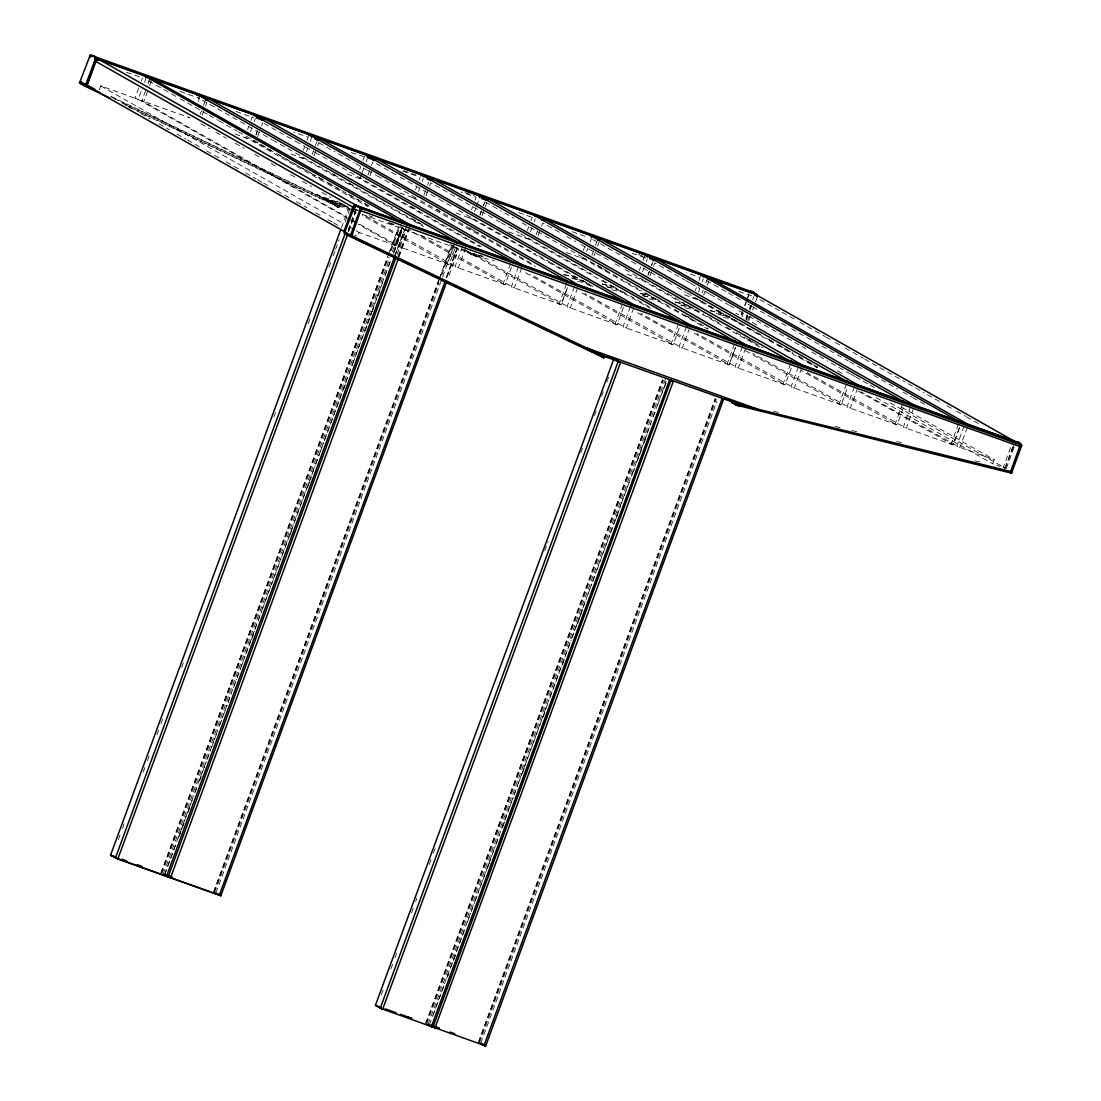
<?xml version="1.0" encoding="UTF-8"?>
<svg xmlns="http://www.w3.org/2000/svg" width="1101" height="1101" viewBox="0 0 1101 1101"><rect width="100%" height="100%" fill="white"/><g stroke="black" fill="none" stroke-linecap="round" stroke-linejoin="round"><path stroke-width="0.75" stroke-dasharray="5 3.75" d="M467.347 251.812L471.366 254.868M483.133 256.519L471.558 253.395L471.187 254.785L494.404 260.772M99.269 89.938L100.755 85.906L138.217 99.42L349.072 219.044M138.726 88.052L135.01 98.154L138.217 99.42L141.933 89.319M141.3 81.061L142.442 77.951M144.506 82.327L145.649 79.217M145.552 90.612L141.836 100.728L346.705 216.952M148.126 83.621L149.213 80.469M147.617 91.232L143.901 101.347L141.781 100.686L190.101 117.89M149.626 85.795L151.332 81.13M198.208 101.54L199.35 98.429A2.876 2.794 -60.4 0 0 199.529 97.328M200.121 114.545L201.552 110.651M203.561 105.214L204.745 101.994M202.185 115.165L203.616 111.27M205.626 105.834L206.809 102.613M247.56 129.629L248.702 126.519M250.987 120.312L252.212 116.995M250.56 131.459L251.909 127.799M254.193 121.578L255.349 118.468M256.065 134.542L257.207 131.432M255.969 135.024L257.551 130.689M257.62 136.758L259.616 131.308M261.625 125.872L262.809 122.651M303.353 150.231L304.702 146.557M306.986 140.35L308.129 137.24L293.733 132.079M306.56 151.498L307.619 148.607M310.193 141.616L311.349 138.506M312.12 154.622L313.551 150.727M315.492 145.249L316.744 142.07M314.019 155.681L315.615 151.346M317.611 145.91L318.808 142.69M359.559 169.705L360.701 166.595M362.986 160.374L364.28 156.879M341.393 227.797L348.508 208.406L349.705 208.777M361.623 174.082L359.903 178.747L479.541 246.624M362.188 172.527L363.619 168.646M366.193 161.654L367.335 158.544M345.095 221.81L349.829 208.901M118.316 839.719L120.105 834.847M122.459 828.461L124.234 823.631M143.171 772.159L144.947 767.328M147.41 760.653L149.186 755.823M156.906 734.849L158.682 730.018M160.939 723.894L162.714 719.063M181.651 667.578L183.427 662.747M273.805 417.114L275.773 411.774M308.225 323.57L310 318.739M328.993 267.13L330.823 262.162M333.149 255.831L334.965 250.89M335.516 249.39L339.108 239.633M367.954 175.1L369.551 170.765M371.56 165.329L372.744 162.108M348.067 230.054L356.008 208.488M348.398 231.348L355.513 211.998M348.687 231.513L355.802 212.163L355.017 211.874L355.802 212.163M370.019 175.72L371.615 171.384M356.118 230.783L359.105 232.476L357.619 236.509L354.632 234.816M160.856 873.093L388.158 255.308M388.722 253.767L398.81 226.352M161.145 873.258L387.855 257.07M390.208 250.698L399.099 226.503M161.943 873.575L388.653 257.4M391.006 251.014L400.805 224.521M163.265 874.043L389.947 257.937M392.328 251.496L401.755 227.412M415.559 189.744L416.701 186.633M418.986 180.413L420.128 177.302M401.796 228.031L395.452 245.399L401.782 228.292M164.586 874.511L390.759 259.767M393.635 251.964L402.539 227.756M164.806 874.511L176.091 843.861M178.431 837.503L192.703 798.707M195.001 792.459L196.859 787.421M199.143 781.201L202.199 772.902M202.79 771.292L206.355 761.603M207.428 758.672L210.497 750.318M211.571 747.414L217.626 730.968M219.856 724.885L222.966 716.448M223.558 714.838L227.123 705.163M228.155 702.369L231.279 693.864M233.481 687.891L236.619 679.358M237.21 677.748L240.761 668.059M241.367 666.449L244.917 656.774M245.908 654.104L257.386 622.905M257.978 621.294L261.543 611.619M262.478 609.046L280.824 559.184M281.718 556.776L315.161 465.861M315.753 464.264L319.304 454.603M320.281 451.947L323.446 443.345M324.437 440.661L348.315 375.771M348.907 374.161L352.458 364.514M353.049 362.903L357.784 350.035M358.857 347.104L367.252 324.286M367.844 322.676L371.395 313.028M371.918 311.624L382.639 282.462M384.965 276.145L387.965 267.983M388.557 266.373L390.924 259.932M393.869 251.95L402.773 227.756M179.312 836.058L181.72 829.507M182.312 827.897L184.679 821.442M188.243 811.767L190.019 806.937M200.024 779.756L201.208 776.535M251.523 639.777L254.703 631.134M289.99 535.21L291.779 530.379M307.757 486.945L311.308 477.297M343.718 389.204L346.815 380.767M365.174 330.892L367.541 324.451M368.133 322.841L371.684 313.193M372.193 311.789L374.574 305.335M378.138 295.66L379.914 290.829M393.566 253.725L403.049 227.921M394.777 255.239L404.7 229.586L395.066 255.404M418.559 191.574L419.908 187.899M422.192 181.693L423.335 178.582M395.287 255.404L404.783 229.6L399.911 226.82M406.489 226.434L399.044 246.638L399.691 246.941L449.153 264.612L455.497 247.243M397.2 254.262L406.104 230.068L408.512 231.017L403.764 228.457M397.929 256.34L407.714 230.659M398.727 256.657L408.223 230.852M399.044 256.753L409.696 227.701M423.954 195.138L425.55 190.803M427.67 185.037L428.743 182.147M426.018 195.758L427.615 191.423M429.61 185.986L430.794 182.766L439.602 187.803M213.566 891.948L438.501 280.604M439.065 279.076L451.52 245.206M213.855 892.113L451.809 245.372M214.654 892.429L438.996 282.682M441.928 274.713L452.607 245.688L457.493 248.468L446.813 277.48M454.493 243.734L447.061 263.937L448.754 264.515L362.38 215.356M215.975 892.911L442.093 278.333M442.657 276.805L453.929 246.156L458.8 248.922L448.121 277.961M446.29 277.328L456.97 248.303L458.277 248.812M446.579 277.493L457.204 248.386L458.539 248.895M471.558 209.782L472.701 206.671M475.068 200.231L476.169 197.244L461.195 192.001M474.559 211.612L475.907 207.938M476.678 205.832L479.334 198.62M462.489 246.473L455.043 266.676L505.153 284.65L407.92 229.448M465.695 247.739L458.264 267.956L362.339 214.076M480.064 214.681L481.206 211.571M483.49 205.364L484.633 202.254M479.953 215.177L481.55 210.841M483.545 205.405L484.743 202.185M482.018 215.796L483.614 211.461M485.211 207.126L486.793 202.804M510.492 263.772L503.061 283.975L505.139 284.65M511.497 267.268L505.111 284.595M527.351 230.37L528.7 226.71M530.985 220.489L532.32 217.447M530.558 231.65L531.907 227.976M534.191 221.755L535.334 218.659M518.488 266.511L511.401 286.893L561.152 304.688L567.469 287.581M521.695 267.777L514.263 287.994L418.339 234.114M536.063 234.719L537.549 230.88M538.017 235.834L539.614 231.499M541.609 226.049L542.793 222.829L560.753 233.068M566.492 283.81L559.06 304.014L561.138 304.688L567.497 287.306M583.351 250.409L584.7 246.748M586.558 251.689L587.906 248.014M590.191 241.793L591.333 238.683M574.488 286.549L567.043 306.752L617.138 324.726L522.906 271.231M577.695 287.815L570.249 308.019L472.838 253.313M591.953 255.253L593.549 250.918M595.545 245.482L596.728 242.261M594.017 255.859L595.613 251.537M597.609 246.087L599.329 241.422M622.492 303.848L615.06 324.052L617.138 324.726M623.483 307.344L617.111 324.671M639.351 270.447L640.686 266.786M642.984 260.565L644.168 257.359M642.557 271.713L643.906 268.052M646.191 261.832L647.333 258.721M630.474 306.587L623.042 326.791L623.689 327.08L673.151 344.764L679.482 327.382M633.694 307.853L626.249 328.057L530.324 274.19M381.359 994.781L384.332 986.689M390.827 969.045L392.644 964.118M394.97 957.787L396.745 952.957M411.54 912.743L413.412 907.664M415.683 901.471L416.866 898.265M429.307 864.478L431.083 859.647M433.45 853.206L435.225 848.389M544.734 550.748L548.119 541.554M580.75 452.841L582.525 448.011M594.444 415.614L596.233 410.783M601.518 396.401L603.334 391.474M606.857 381.882L608.66 376.996M648.049 274.796L649.205 271.686M647.952 275.291L649.549 270.956M650.017 275.897L651.599 271.575M653.609 266.125L654.792 262.905L684.726 279.943M678.491 323.887L671.046 344.09L672.752 344.668L580.392 292.109M425.674 1023.324L662.444 379.804M695.337 290.485L696.41 287.595M698.984 280.604L700.126 277.493L686.68 272.69M425.963 1023.49L662.733 379.969M426.761 1023.806L663.531 380.285M428.083 1024.288L666.022 377.492M698.557 291.751L699.617 288.875M702.19 281.87L703.333 278.759M429.404 1024.756L666.174 381.194M686.474 326.625L679.042 346.829L729.137 364.803L634.905 311.294M433.175 1015.094L444.46 984.418M446.8 978.087L449.8 969.912M450.392 968.302L465.228 927.978M467.512 921.785L470.567 913.458M471.173 911.848L474.724 902.173M475.205 900.866L478.88 890.874M479.94 887.998L491.349 857.005M491.941 855.394L495.491 845.719M496.097 844.109L499.648 834.434M501.85 828.475L509.144 808.629M509.735 807.005L513.3 797.33M514.277 794.688L517.456 786.045M518.42 783.417L529.911 752.176M530.503 750.565L548.009 702.975M549.784 698.158L571.102 640.231M572.052 637.658L575.245 628.974M575.837 627.364L582.346 609.665M582.938 608.055L586.489 598.407M588.264 593.577L591.815 583.929M592.82 581.218L595.958 572.671M596.976 569.919L609.582 535.664M610.615 532.829L620.826 505.098M621.418 503.487L630.295 479.348M631.382 476.375L634.437 468.09M636.722 461.87L639.764 453.612M640.287 452.194L643.906 442.354M644.443 440.895L651.008 423.045M653.347 416.701L655.15 411.788M657.503 405.416L660.476 397.31M661.054 395.741L666.394 381.221M447.722 976.518L448.905 973.298M453.653 960.389L455.429 955.558M488.073 866.845L489.849 862.014M502.909 826.534L505.276 820.08M522.493 773.301L525.81 764.273M543.261 716.861L545.036 712.017M562.515 664.536L564.29 659.705M577.681 623.317L579.456 618.473M580.268 616.271L582.044 611.44M616.243 518.475L619.34 510.08M633.543 471.476L634.726 468.255M637.603 460.411L638.869 456.998M639.461 455.387L641.236 450.557M643.548 444.281L647.099 434.606M664.316 387.841L666.091 382.983M702.177 293.059L703.236 290.169M705.81 283.163L706.897 280.026M689.694 327.892L682.248 348.095L584.837 293.389M703.704 295.109L705.012 291.559M707.296 285.338L709.016 280.672M741.262 314.858L742.404 311.734M744.689 305.514L749.286 293.045M741.537 315.024L742.693 311.9M744.978 305.665L746.134 302.555M746.698 301L748.997 294.765M742.074 316.703L743.203 313.606M734.491 343.925L727.045 364.128L729.137 364.803M478.385 1042.193L715.155 398.658M478.674 1042.358L715.444 398.823M479.472 1042.675L716.242 399.14M745.886 318.272L747.125 314.9M749.354 308.831L750.469 305.803M752.699 299.733L753.813 296.706M745.57 321.065L747.29 316.386M750.153 308.597L751.295 305.486M746.423 319.675L747.634 316.386M749.864 310.317L751.611 305.569M480.793 1043.142L716.971 401.218M747.813 319.951L748.955 316.868M748.597 320.886L751.075 314.143M752.561 310.097L753.676 307.069M755.534 302.018L757.02 297.972M742.473 346.664L735.041 366.867L735.688 367.156L785.151 384.841L791.481 367.459M745.694 347.93L738.248 368.133L640.837 313.427M790.49 363.963L783.045 384.166L784.752 384.744L690.905 331.332M798.473 366.702L791.041 386.905L841.15 404.879M801.679 367.968L794.248 388.171L696.823 333.452M846.49 383.988L839.045 404.205L841.164 404.865L847.481 387.497M854.472 386.726L847.041 406.943L847.674 407.232L897.15 424.917L903.481 407.535M857.679 388.006L850.247 408.21L752.823 353.49M902.476 404.026L895.044 424.243L896.737 424.807L801.404 370.569M910.472 406.764L903.398 427.147L953.149 444.955L959.453 427.835M913.679 408.044L906.247 428.248L807.336 372.689M958.476 424.064L951.044 444.281L953.163 444.942M959.48 427.573L953.108 444.9L857.404 390.594M964.159 425.977L956.728 446.194L994.203 459.723L992.703 463.769L1000.245 466.452M967.38 427.257L959.934 447.46L861.023 391.901M1004.497 467.966L1003.245 467.54L1012.177 443.276M1004.924 468.214L1012.961 446.373M1005.213 468.365L1013.746 445.244M1012.067 450.006L1013.732 445.451M1006.314 468.475L1014.282 446.841M364.362 156.686L349.196 151.924M335.695 203.933L335.144 205.268C338.516 209.809 341.723 206.644 337.69 205.323M254.661 140.983L253.794 140.749L258.322 143.336M395.465 245.399L359.105 232.476M702.507 301.963L699.465 300.229L700.346 300.463M468.943 252.679L467.113 252.473L469.232 252.748M563.726 274.534L578.713 278.223M601.999 283.962L613.642 286.824M640.163 293.361L651.792 296.224M675.037 301.949L686.859 304.853M709.911 310.537L723.206 313.813M564.015 274.686L577.323 277.975M602.288 284.113L613.931 286.989M640.562 293.54L648.874 295.591M675.505 302.156L687.148 305.018M710.448 310.757L723.756 314.033M472.054 253.423L475.371 254.248M571.708 277.975L580.007 280.012M606.582 286.563L618.212 289.425M643.122 295.563L653.086 298.013M681.326 304.963L692.942 307.826M716.2 313.565L729.481 316.827M572.506 278.443L584.149 281.305M607.449 287.044L617.716 289.673M642.392 295.66L655.99 299.1M680.666 305.087L694.263 308.528M718.939 314.514L729.206 317.129M577.447 281.223L589.076 284.086M612.321 289.824L623.95 292.687M648.861 298.811L660.49 301.688M685.4 307.812L697.029 310.675M723.605 317.226L735.22 320.088M773.631 411.237L780.416 412.916M835.191 426.404L841.866 428.041M851.83 430.505L858.491 432.142M896.668 441.542L903.426 443.208M974.977 460.837L981.624 462.475M482.582 256.368L472.026 253.657L361.802 214.241M699.52 300.27L700.649 300.559M475.88 254.73L476.127 256.272L471.489 254.923M477.366 255.06L476.045 254.716M348.508 208.406L349.334 208.653M473.719 254.125L472.109 253.684M474.93 254.482L471.847 253.533M338.2 205.557L349.857 209.947M254.964 141.093L253.836 140.804M402.044 227.508L400.668 227.054M393.36 244.725L395.452 245.399L358.045 224.136M1003.245 467.54L1004.181 467.856M403.764 170.614L416.426 175.087M464.994 192.469L474.063 195.772M638.47 254.537L643.328 256.34M126.45 72.226L140.956 77.414M180.137 91.438L196.143 97.163M236.137 111.476L253.216 117.587M402.526 171.013L418.641 176.779M518.681 212.576L532.127 217.379M572.121 231.692L588.127 237.417M632.18 253.189L645.296 257.895M738.881 291.366L752.327 296.169M235.105 133.978L247.904 138.671L367.541 206.548M291.104 154.016L303.904 158.709L423.541 226.586M347.09 174.054L359.903 178.747L356.696 177.481M399.897 192.936L414.086 198.029M455.897 212.975L471.902 218.824L593.026 287.54M508.69 231.871L527.902 238.862L650.526 308.431M566.286 252.473L583.902 258.9L708.012 329.323M627.088 274.232L639.901 278.938L636.695 277.672M684.684 294.848L695.901 298.977L817.025 367.693M315.891 194.382L344.434 204.607M321.877 197.285L345.246 205.749M354.288 208.984L358.155 210.36M348.301 207.126L321.341 197.478L356.008 210.608M354.646 209.396L358.513 210.786M389.382 222.966L394.103 224.659M353.022 210.043L331.993 202.089M369.083 215.796L372.372 216.938M388.364 222.691L394.378 224.824M450.048 244.766L456.254 246.982M462.282 249.143L467.099 250.877M351.467 210.511L360.233 213.69M644.126 257.455L645.392 257.923M252.129 117.201L253.065 117.546M692.68 297.71L695.901 298.977M580.695 257.634L583.902 258.9M524.695 237.596L527.902 238.862M468.696 217.558L471.902 218.824M412.696 197.519L535.54 266.662M300.697 157.443L303.904 158.709M244.697 137.405L247.904 138.671M188.698 117.367L189.716 117.738M402.264 247.918L358.678 223.737M339.796 206.286L111.449 97.136M337.057 206.616L339.163 207.538M197.588 97.7L199.322 98.416L197.533 97.672M407.962 230.756L405.251 229.848L406.104 230.068M414.526 198.208L415.903 198.786M471.985 253.643L468.324 251.565M339.218 207.594L136.304 110.637M340.181 206.479L328.607 200.974M400.902 227.15L404.879 229.38M326.502 199.942L327.465 200.396L322.662 197.657M324.946 199.198L326.116 199.763M333.452 203.286L335.777 204.401M337.415 205.185L336.796 206.479M326.391 199.914L328.745 201.043A149.695 2.257 25.8 0 0 332.351 202.763M110.912 96.42L331.704 201.951M316.18 194.547L322.166 197.423M321.63 197.643L340.223 206.493M125.913 105.159L331.071 203.245M128.556 106.935L134.749 109.894M320.226 196.487L321.464 197.079M327.905 200.134L330.328 201.304M332.172 202.185L334.36 203.245M331.36 203.382L332.516 203.933M334.676 203.396L335.488 203.809M332.777 204.07L334.855 205.103M335.777 203.974L331.126 201.676L330.506 202.969L334.979 205.171M759.979 299.651L780.953 311.555M782.15 312.23L795.899 320.033M799.89 322.29L825.021 336.548M825.819 337.002L831.792 340.402M835.37 342.425L839.802 344.943M845.251 348.026L863.459 358.362M864.698 359.064L904.843 381.841M908.064 383.657L924.069 392.74M927.496 394.695L941.809 402.801M946.943 405.719L951.429 408.265M956.59 411.196L965.453 416.219M966.375 416.756L980.234 424.614M706.292 280.438L727.266 292.343M728.463 293.017L742.212 300.821M747.675 303.917L752.107 306.436M752.685 306.766L771.333 317.336M772.118 317.79L778.104 321.189M781.682 323.212L789.073 327.41M791.564 328.814L848.389 361.059M849.669 361.789L863.335 369.537M873.809 375.482L897.742 389.052M902.889 391.984L911.766 397.007M912.688 397.544L926.547 405.402M685.772 280.535L690.203 283.053M690.699 283.329L699.672 288.421M704.984 291.435L709.416 293.953M710.145 294.352L728.642 304.853M729.578 305.39L735.564 308.775M738.977 310.716L747.854 315.753M749.024 316.414L805.849 348.659M811.822 352.045L827.677 361.045M831.269 363.082L849.848 373.624M850.715 374.106L855.202 376.652M855.766 376.969L861.67 380.327M863.156 381.166L869.061 384.524M870.148 385.13L876.135 388.529M735.84 313.152L738.826 314.845M752.272 322.469L756.745 325.015M837.393 370.762L841.866 373.308M901.609 407.191L994.203 459.723M890.158 402.828L1005.309 468.145M876.231 397.681L992.703 463.769M592.82 239.523L622.739 256.505M623.854 257.139L637.699 264.983M643.067 268.038L666.724 281.457M667.605 281.952L673.578 285.352M677.074 287.333L685.937 292.357M687.038 292.99L746.547 326.749M749.85 328.621L761.809 335.406M769.282 339.645L793.215 353.215M798.28 356.091L802.725 358.609M808.175 361.706L817.506 367.005M708.493 305.362L721.953 313.001M727.926 316.386L741.386 324.024M747.373 327.424L754.846 331.662M756.346 332.516L760.832 335.062M766.819 338.447L772.792 341.847M778.779 345.232L792.238 352.87M798.211 356.27L817.658 367.294M749.01 339.603L753.497 342.15M566.74 236.467L575.713 241.559M581.163 244.656L611.606 261.914M615.156 263.937L621.074 267.295M625.065 269.552L643.245 279.874M644.498 280.59L684.643 303.353M687.864 305.183L703.856 314.253M707.31 316.221L721.595 324.313M726.743 327.245L731.229 329.791M736.376 332.708L745.239 337.732M746.189 338.268L762.979 347.806M641.388 279.792L762.525 348.508M597.306 265.258L601.793 267.804M603.293 268.658L606.279 270.351M687.024 316.166L691.511 318.712M485.252 201.965L501.505 211.199M504.753 213.044L513.727 218.122M522.204 222.939L562.116 245.578M563.079 246.129L581.342 256.478M582.525 257.152L622.726 279.957M625.891 281.76L641.938 290.87M645.324 292.783L654.297 297.876M655.246 298.412L659.678 300.931M664.77 303.807L669.257 306.353M674.459 309.312L683.336 314.349M684.203 314.845L708.136 328.415M745.405 350.531L841.109 404.824M442.781 189.606L500.212 222.182M501.106 222.691L519.424 233.082M520.539 233.729L592.324 274.438M602.784 280.383L611.757 285.476M612.555 285.916L621.418 290.953M622.23 291.407L636.199 299.334M637.176 299.899L650.98 307.729M582.512 280.328L586.998 282.874M376.308 163.636L396.91 175.307M400.241 177.206L438.294 198.799M439.12 199.267L453.075 207.181M458.566 210.291L535.857 254.138M538.816 255.817L549.784 262.038M550.638 262.533L593.508 286.852M436.78 209.396L439.781 211.089M469.687 228.058L478.66 233.151M318.822 142.745L334.993 151.924M338.255 153.768L354.205 162.824M355.692 163.664L366.674 169.898M367.514 170.366L376.391 175.403M377.134 175.83L395.603 186.303M396.58 186.867L417.513 198.744M420.733 200.561L487.798 238.614M488.734 239.137L534.549 265.135M410.701 206.327L416.673 209.713M264.212 123.491L295.261 141.107M295.715 141.368L304.688 146.461M305.61 146.983L314.473 152.007M315.161 152.406L333.686 162.907M334.608 163.43L425.826 215.177M426.816 215.741L469.687 240.073M470.678 240.637L481.509 246.775M332.268 173.559L335.255 175.252M348.714 182.89L354.701 186.289M411.526 218.521L416.013 221.067M417.499 221.92L420.499 223.613M202.309 100.108L271.782 139.524M272.621 139.992L369.344 194.877M372.812 196.845L422.55 225.058M465.406 250.34L561.138 304.688M148.607 80.896L176.697 96.833M180.041 98.732L208.461 114.848M209.218 115.275L218.081 120.312M218.934 120.793L237.307 131.212M238.366 131.817L315.643 175.665M319.125 177.633L368.863 205.846M259.822 144.19L273.282 151.828M279.255 155.227L309.161 172.183M310.661 173.036L322.621 179.821M328.607 183.22L340.567 190.005M348.054 194.244L358.513 200.189M364.5 203.575L370.473 206.974M200.877 123.725L209.851 128.817M215.837 132.216L226.311 138.148M235.27 143.24L244.243 148.332M254.716 154.278L260.703 157.663M271.163 163.609L277.149 166.994M290.609 174.632L296.582 178.032M302.569 181.417L311.542 186.509M322.015 192.455L330.988 197.533M336.961 200.933L347.434 206.864M352.692 220.351L357.178 222.884M350.558 219.897L356.545 223.297M100.755 85.906L344.173 223.998M350.146 227.384L354.632 229.93M111.215 96.723L115.688 99.255M121.66 102.654L132.12 108.586M141.079 113.664L150.039 118.743M158.998 123.835L169.458 129.767M176.917 134.005L185.876 139.084M187.376 139.923L200.809 147.562M206.782 150.947L220.228 158.572M226.2 161.957L239.646 169.582M245.619 172.967L256.065 178.899M257.565 179.752L262.038 182.298M263.538 183.138L270.997 187.376M276.97 190.762L290.416 198.386M296.389 201.772L306.849 207.704M315.808 212.796L321.781 216.181M327.754 219.567L332.227 222.113M333.727 222.952L341.2 227.191M323.116 197.85A149.695 2.422 25.8 0 1 326.722 199.584M476.334 255.019A25.75 1.803 14.7 0 1 475.577 254.826M474.82 254.634A25.75 1.803 14.7 0 1 473.678 254.331M324.465 199.02A67.918 0.977 25.7 0 1 321.96 197.822M315.657 194.244A67.932 1.239 25.8 0 1 318.161 195.455M652.632 262.355L651.489 265.465L652.728 262.286M735.399 347.641L729.179 364.789L735.468 347.682"/><path stroke-width="1.5" d="M356.559 206.231L356.545 206.369M455.057 241.504L455.03 241.697M578.245 285.586L578.245 285.696M96.64 58.725L96.379 60.087M1020.255 444.914L1020.008 446.056M1020.269 444.735L1010.663 471.462M401.356 222.402L401.301 222.774M466.246 245.619L466.163 246.115M623.042 301.729L622.96 302.211M802.23 365.849L802.175 366.206M959.026 421.958L959.012 422.11M522.191 266.029L522.259 265.093L522.204 265.891M678.987 322.125L679.014 321.038L679 322.001M746.175 346.182L746.244 345.246L746.161 346.292M902.999 402.154L903.04 401.356L902.971 402.319M967.889 425.371L967.944 424.628L967.862 425.536M361.197 210.332L361.376 208.571L356.077 206.011M755.231 295.66C756.593 293.169 751.075 289.673 749.795 291.903M756.676 295.632L756.745 294.683L756.662 295.687M361.389 209.575L361.348 208.543L351.866 235.738M755.382 295.068L755.341 294.036L709.952 278.773M410.15 226.159L410.26 225.031L410.067 226.503M690.121 326.433L690.258 325.318L690.066 326.694M566.864 282.599L567.015 280.961L566.905 282.448M96.544 59.482L87.048 85.493M361.376 209.658L361.142 210.484M755.355 295.151L755.176 294.366M736.184 405.099L731.986 402.746L732.358 401.356M740.381 404.893L736.376 403.627L736.005 405.017L1011.668 473.196L1012.025 471.806L740.698 404.975A25.75 1.514 14.6 0 1 738.537 404.301L736.982 403.943L757.736 409.173L586.448 347.875L593.425 351.205M109.949 98.044L85.162 86.181L94.892 60.101C96.296 55.656 93.86 60.362 96.214 60.569C98.512 57.692 91.7 53.233 90.722 56.702M1019.966 446.166C1022.251 444.68 1015.59 439.863 1014.682 442.024M94.769 89.181L80.056 81.57L90.241 55.05L751.777 291.737L756.731 294.628L95.209 57.83C94.232 55.422 87.915 54.045 89.814 57.073M345.246 232.063L86.662 85.548L95.581 61.298L98.127 59.399L143.804 75.597M217.186 893.599L220.902 895.705L117.477 858.78L110.554 855.188L340.828 229.352M345.7 232.118L115.44 857.954L167.324 876.602M347.517 234.678L117.848 858.904L111.875 855.656L115.536 856.936M446.373 282.709L220.861 895.719L166.54 876.272L394.488 256.96M396.043 257.414L168.164 876.85L164.489 874.745M397.86 259.974L170.559 877.772L169.76 877.483M219.305 895.209L445.423 280.645M613.876 358.788L375.372 1005.419L382.666 1009.149L620.62 362.394L614.551 359.366M669.614 379.845L431.413 1026.586L382.377 1008.984M673.33 381.249L670.922 380.299L432.968 1027.054L435.005 1027.866L673.33 381.249L672.532 380.96M484.068 1045.358L722.077 398.7L723.632 399.195L485.706 1045.936L435.088 1027.839M1015.673 443.139C1016.663 439.657 1023.269 444.061 1021.219 446.855L1012.067 471.737L1010.746 471.269M85.162 86.181L79.41 82.933L80.043 81.639M601.614 356.724L349.967 236.426L344.228 233.164L344.861 231.871M349.967 236.426L350.6 235.132L344.874 231.802L355.114 205.281L1016.595 441.983L1015.714 443.029M598.242 354.618L595.324 353.201L595.627 352.554M599.219 355.114L600.279 354.852M602.233 355.43L601.063 356.463L602.839 357.302M736.308 405.154L740.945 406.517L741.317 405.127L604.614 356.49L603.981 357.784L603.045 357.398M750.056 291.517L749.74 292.026M749.588 292.315L750.098 291.462M308.817 135.726L309.753 134.886L264.777 118.798L264.144 119.486L264.901 118.839L522.108 264.763L567.015 280.92L309.698 134.859L308.872 135.629M488.018 199.845L488.899 198.978L533.696 215.012A2.876 2.794 -60.4 0 1 535.265 216.47M644.856 255.886L645.723 255.102L600.774 239.013L858.106 384.978L903.04 401.301L645.695 255.088L644.869 255.845M751.075 292.453L751.777 291.737L751.185 292.26M317.267 140.625L318.739 139.001L320.9 138.877L365.573 154.883M373.267 160.663L374.739 159.039L376.9 158.916L421.697 174.935A2.876 2.794 -60.4 0 1 423.39 176.738M653.265 260.854L654.737 259.217L656.884 259.093L701.791 275.167L701.089 275.539M420.94 175.596L421.49 174.963L420.871 175.706M709.87 278.897L710.585 278.305L967.793 424.229L1012.727 440.304L755.382 294.339A2.876 2.794 -60.4 0 1 757.199 296.733M208.075 99.558L208.901 98.801L253.574 114.807M432.074 179.711L432.899 178.954L477.284 195.166M488.073 199.749L488.899 198.978L746.106 344.902L791.041 361.692L533.806 215.053M544.073 219.787L544.899 219.016L589.489 235.077M700.869 275.883L701.475 275.154M208.227 99.324L208.901 98.801L466.108 244.725L511.043 260.799L253.698 114.834A2.876 2.794 -60.4 0 1 255.267 116.279M432.225 179.477L432.899 178.954L690.107 324.864L735.055 341.31L477.696 194.973A2.876 2.794 -60.4 0 1 479.334 196.57M98.581 60.018L99.214 59.55L356.421 205.474L401.37 221.907L144.011 75.584A2.876 2.794 -60.4 0 1 145.827 78.116M197.065 95.264L197.753 94.81L152.488 78.942M600.293 239.481L600.885 239.055A2.876 2.794 -60.4 0 0 597.444 240.431M91.259 55.779L90.777 56.591L91.287 55.724M98.636 59.936L99.214 59.55A2.876 2.794 -60.4 0 0 95.581 61.298L353.93 207.717M197.134 95.181L197.698 94.796A2.876 2.794 -60.4 0 1 199.295 96.296M152.53 78.914L410.109 224.687L455.016 240.844L197.808 94.837M320.597 138.96L578.108 284.787L623.042 300.876L365.697 154.897A2.876 2.794 -60.4 0 1 366.633 155.475M544.596 219.113L802.106 364.94L847.054 381.483L589.696 235.05A2.876 2.794 -60.4 0 1 591.512 237.582M656.581 259.189L914.105 405.017L959.054 421.463L701.695 275.126A2.876 2.794 -60.4 0 1 703.388 276.915M149.86 79.547L152.901 78.763A2.876 2.794 -60.4 0 0 149.681 79.767M205.859 99.585L208.901 98.801A2.876 2.794 -60.4 0 0 205.447 100.163M261.859 119.624L264.901 118.839A2.876 2.794 -60.4 0 0 261.515 120.078M429.844 179.738L432.899 178.954A2.876 2.794 -60.4 0 0 429.665 179.958M407.067 225.471L410.109 224.687A2.876 2.794 -60.4 0 0 407.37 225.182M485.844 199.776L488.899 198.978A2.876 2.794 -60.4 0 0 485.761 199.887M541.843 219.815L544.899 219.016A2.876 2.794 -60.4 0 0 541.444 220.393M597.843 239.853L600.829 239.041M631.066 305.624L634.107 304.826L679.042 320.914L421.697 174.935M687.065 325.662L690.189 324.974M320.556 139.001L320.9 138.877A2.876 2.794 -60.4 0 0 317.377 140.364M656.54 259.217L656.884 259.093A2.876 2.794 -60.4 0 0 653.512 260.345M463.961 244.835L466.205 244.821M519.961 264.873L522.108 264.763A2.876 2.794 -60.4 0 0 520.209 264.777M575.961 284.911L578.176 284.87M743.946 345.026L746.106 344.902A2.876 2.794 -60.4 0 0 743.698 345.163M799.945 365.064L802.189 365.05M855.945 385.102L858.106 384.978A2.876 2.794 -60.4 0 0 856.069 385.047M911.945 405.14L914.188 405.127M731.917 402.636L733.775 402.925L731.904 402.677M373.514 160.154A2.876 2.794 -60.4 0 1 376.9 158.916L634.107 304.826A2.876 2.794 -60.4 0 0 631.479 305.238M345.053 231.981L343.87 231.471L352.788 207.222L354.261 205.598L356.49 205.543M578.08 284.787L578.108 284.787A2.876 2.794 -60.4 0 0 576.346 284.76M690.01 324.836L690.107 324.864A2.876 2.794 -60.4 0 0 687.368 325.373M802.01 364.913L802.106 364.94A2.876 2.794 -60.4 0 0 800.207 364.954M914.009 404.989L914.105 405.017A2.876 2.794 -60.4 0 0 912.206 405.03M967.696 424.202L967.793 424.229A2.876 2.794 -60.4 0 0 965.494 424.422M356.421 205.474L356.421 205.474A2.876 2.794 -60.4 0 0 352.788 207.222L353.779 207.649M466.012 244.683L466.108 244.725A2.876 2.794 -60.4 0 0 463.714 244.972M86.662 85.548L88.727 86.167L86.607 85.506M672.78 381.001L669.38 379.845M110.513 855.16L111.875 855.642M752.589 407.893L750.001 407.26A149.695 9.014 14.6 0 1 746.106 406.283L740.863 404.962M166.554 876.272L164.393 874.965M219.264 895.127L215.879 893.131M381.579 1008.667L376.693 1005.901L380.354 1007.181M670.936 380.34L669.091 379.68M723.632 399.195L721.788 398.534M110.554 855.188L112.398 855.807M375.909 1005.543L376.198 1005.64M431.358 1026.504L435.363 1028.004M645.695 255.088L645.695 255.088A2.876 2.794 -60.4 0 1 647.443 257.084M427.986 1024.508L433.01 1027.082L428.083 1024.288M710.475 278.264L710.585 278.305A2.876 2.794 -60.4 0 0 707.53 279.103M309.698 134.859L309.698 134.859A2.876 2.794 -60.4 0 1 311.528 137.405M431.124 1026.421L432.142 1026.834M483.834 1045.289L485.582 1045.922L480.793 1043.142M256.464 117.903L261.322 119.651M314.735 138.767L319.042 140.309M367.486 157.636L374.629 160.196M427.229 179.009L430.463 180.165M481.467 198.414L484.701 199.57M649.81 258.652L654.916 260.483M80.056 81.57L81.378 82.038M85.795 84.818L87.117 85.3M355.293 207.552C350.985 203.713 362.669 206.272 359.71 210.332L350.613 235.064L351.935 235.531M742.404 404.356L745.638 405.512M606.362 356.173L614.11 358.954M725.724 398.892L730.376 400.558M121.826 859.193L126.546 860.872M137.267 864.657L141.988 866.336M164.806 874.511L172.678 877.318M400.516 1014.324L411.526 1018.26M431.207 1025.306L439.065 1028.128M450.075 1032.064L454.796 1033.743M385.075 1008.86L396.085 1012.796M407.095 1016.746L411.815 1018.425M434.634 1026.6L439.354 1028.279M620.62 362.394L619.822 362.036M755.506 294.38L757.199 296.871M382.666 1009.149L380.258 1008.186L618.212 361.445L620.069 362.133M604.614 356.518L603.665 356.105M214.351 892.237L214.709 892.374M902.999 401.053L902.903 401.012A2.876 2.794 -60.4 0 1 904.471 402.471M791 360.977L790.903 360.935A2.876 2.794 -60.4 0 1 792.61 362.724M679.014 320.9L678.904 320.859A2.876 2.794 -60.4 0 1 680.473 322.318M567.015 280.838L566.905 280.783A2.876 2.794 -60.4 0 1 568.543 282.379M959.012 421.091L958.985 421.146A2.876 2.794 -60.4 0 1 960.471 422.509M846.903 380.974L846.986 381.084A2.876 2.794 -60.4 0 1 848.541 382.57M735.028 340.952L734.904 340.897A2.876 2.794 -60.4 0 1 736.72 343.429M622.905 300.821L623.015 300.958A2.876 2.794 -60.4 0 1 624.487 302.28M511.029 260.799L511.015 260.882A2.876 2.794 -60.4 0 1 512.612 262.547M455.03 240.761L454.906 240.706A2.876 2.794 -60.4 0 1 456.736 243.252M401.328 221.549L401.218 221.494A2.876 2.794 -60.4 0 1 402.787 222.952M736.803 403.874L731.917 401.108M604.587 356.518L602.508 355.554M605 356.71L599.77 354.233M169.458 877.291L164.586 874.511M434.276 1027.522L430.615 1025.444M603.004 355.788L604.174 356.325M601.875 356.848L604.064 357.839L601.311 356.256M591.196 350.146L600.595 354.632M79.41 82.933L99.558 92.567M350.6 235.132L601.683 355.169M344.228 233.164L423.279 270.956M426.376 272.429L499.221 307.262M502.317 308.748L575.176 343.567M578.273 345.053L593.769 352.458M597.595 354.302L598.366 354.687M1008.805 471.558L1011.668 473.196M480.683 1043.363L484.344 1045.441M1014.159 441.721L1012.59 440.262A2.876 2.794 -60.4 0 1 1014.31 442.107M960.622 422.935A2.876 2.794 -60.4 0 1 960.705 423.348M479.485 197.175A2.876 2.794 -60.4 0 1 479.513 197.588M367.197 156.218A2.876 2.794 -60.4 0 1 367.445 156.892M1021.59 445.176L1021.164 447.006L359.71 210.332L360.027 208.075L1021.59 445.203"/></g></svg>
